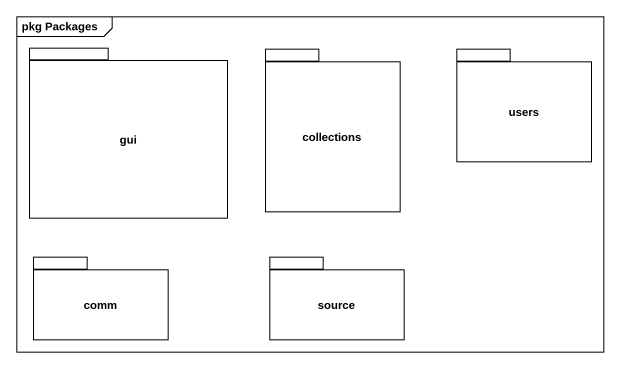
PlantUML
@startuml
mainframe pkg Packages
package gui {
}
package "collections" as collections_ {
}
package users {
}
package comm {
}
package source {
}
@enduml
